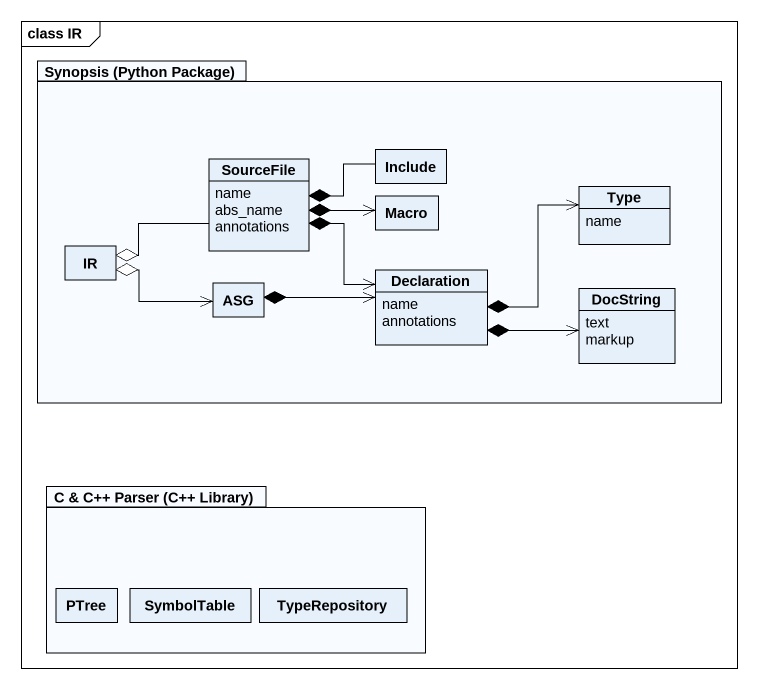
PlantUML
@startuml
mainframe class IR
hide circle
hide empty members
package "Synopsis (Python Package)" as Synopsis_Python_Package {
  class SourceFile {
    name
    abs_name
    annotations
  }
  class Include
  class Macro
  class Type {
    name
  }
  class IR
  class ASG
  class Declaration {
    name
    annotations
  }
  class DocString {
    text
    markup
  }
}
package "C & C++ Parser (C++ Library)" as C_C_Parser_C_Library {
  class PTree
  class SymbolTable
  class TypeRepository
}
SourceFile *-right- Include
SourceFile *-right-> Macro
SourceFile *-right-> Declaration
IR o-right- SourceFile
IR o-right-> ASG
ASG *-right-> Declaration
Declaration *-right-> Type
Declaration *-right-> DocString
@enduml
